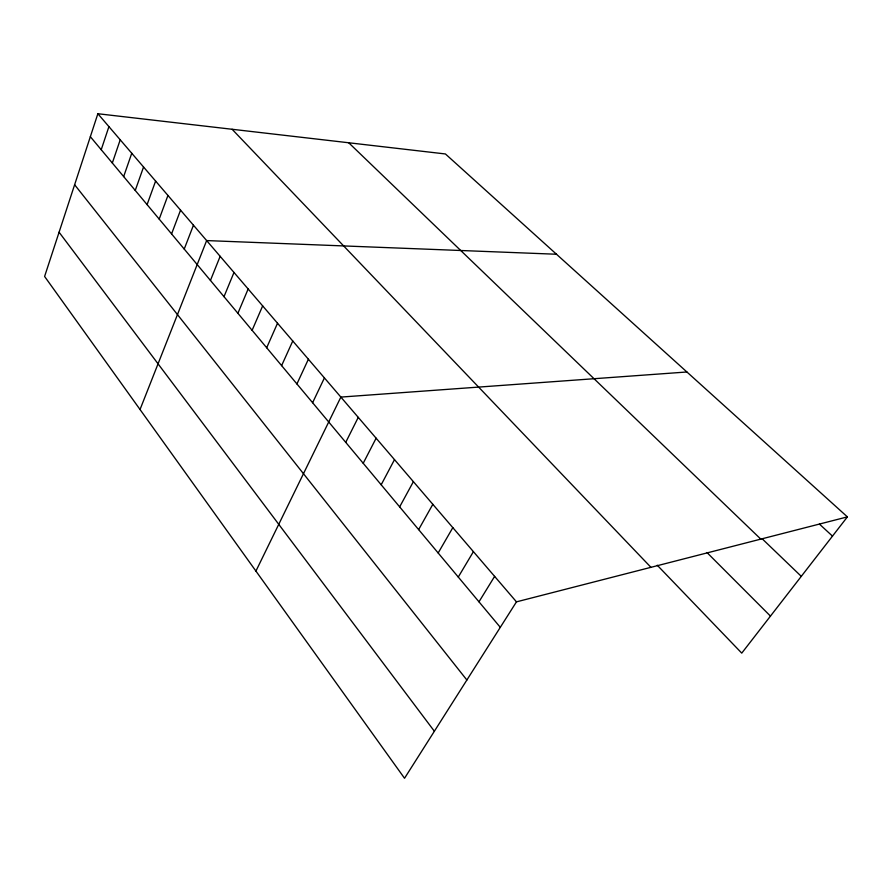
<?xml version="1.0" encoding="UTF-8"?>
<svg xmlns="http://www.w3.org/2000/svg" width="892" height="892" viewBox="0 0 892 892"><rect width="100%" height="100%" fill="white"/><g stroke="black" fill="none" stroke-linecap="round" stroke-linejoin="round"><path stroke-width="1.34" d="M97.864 113.73L44.6 276.464L404.533 778.27L516.468 601.855L847.4 516.881L445.42 153.959L97.864 113.73L516.468 601.855M101.22 149.711L108.924 126.631M112.325 163.002L120.219 139.799M123.665 176.571L131.76 153.257M135.249 190.442L143.556 167.005M147.091 204.614L155.609 181.065M159.2 219.097L167.941 195.448M171.576 233.916L180.552 210.144M184.231 249.069L193.452 225.185M140.033 409.517L206.643 240.572L556.496 254.242M210.445 280.434L220.157 256.327M224.004 296.668L233.983 272.461M237.896 313.282L248.154 288.975M252.113 330.308L262.661 305.889M266.686 347.746L277.524 323.227M281.616 365.62L292.766 341M296.925 383.939L308.398 359.22M312.613 402.716L324.42 377.907M255.926 571.081L340.867 397.085L686.918 371.986M345.728 442.354L358.261 417.367M363.211 463.271L376.134 438.206M381.185 484.78L394.498 459.636M399.649 506.879L413.397 481.658M418.638 529.603L432.832 504.315M438.173 552.984L452.824 527.64M458.276 577.046L473.418 551.646M478.982 601.821L494.625 576.377M847.4 516.881L741.754 653.134L657.248 565.216M819.458 524.117L832.481 536.114M762.114 538.712L801.284 576.355M348.716 142.765L760.798 539.114M706.977 552.527L770.465 616.104M232.11 129.273L650.937 567.323M90.348 136.699L500.3 627.344M74.627 184.744L466.873 680.016M59.084 232.221L434.371 731.25"/></g></svg>
